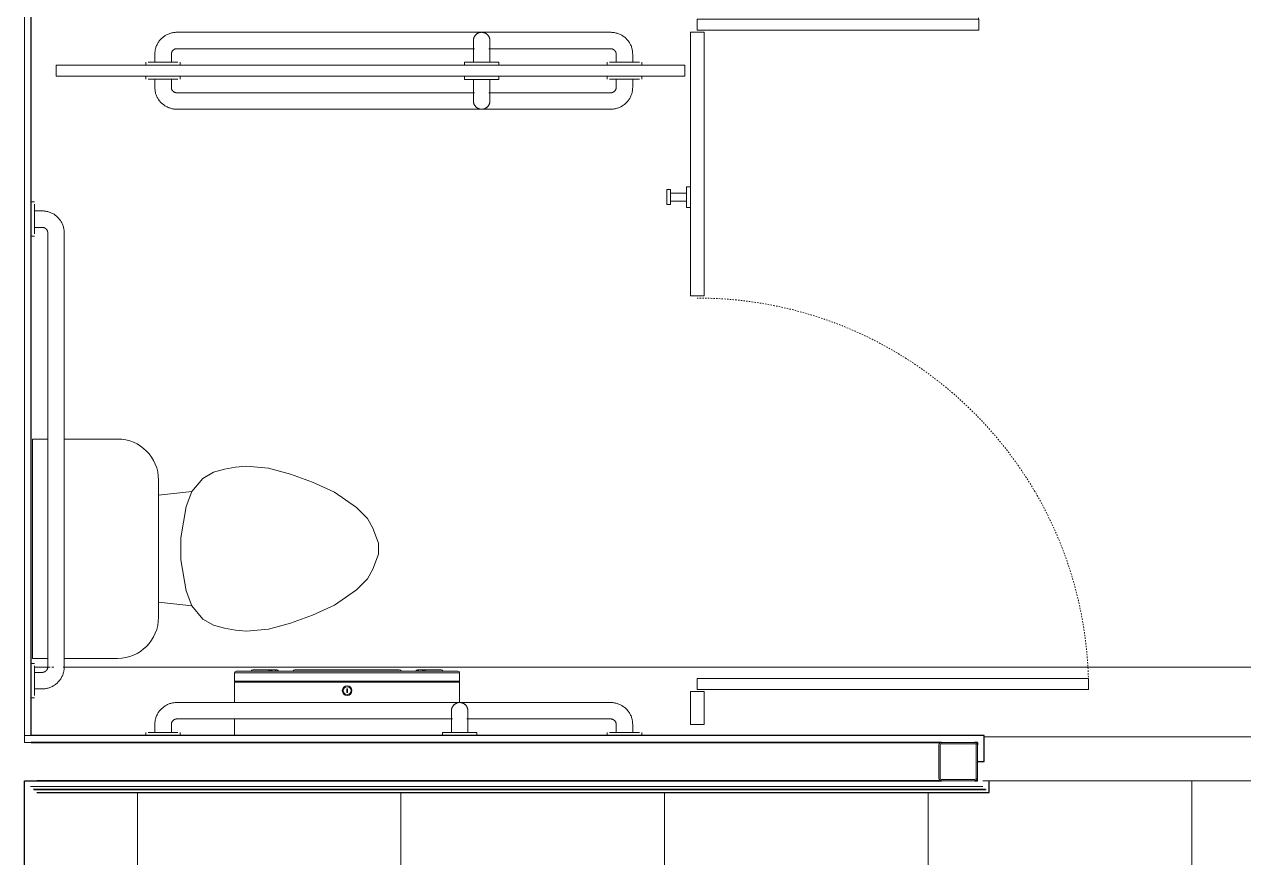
# Model space of a CAD drawing. Header units: inches. Extents: x 0 to 26364, y -23034 to 792.
# Drawn here: x 25521.4 to 25632.4, y -22702.4 to -22626.6 of the extents above; entities that cross this region are included whole.
import ezdxf

# ---------------------------------------------------------------- set-up
doc = ezdxf.new("R2010")
doc.units = ezdxf.units.IN
doc.header["$MEASUREMENT"] = 0
doc.linetypes.add('Dash', pattern=[0.25, 0.125, -0.125])
doc.linetypes.add('Dash_2_', pattern=[0.25, 0.125, -0.125])
for name, color, linetype, lineweight in [('A-FLOR', 192, 'Continuous', 13), ('A-FLOR-PATT', 8, 'Continuous', 13), ('A-GENM', 13, 'Continuous', 13), ('A-WALL', 113, 'Continuous', 13), ('I-WALL', 2, 'Continuous', 13), ('P-SANR-FIXT', 6, 'Continuous', 13), ('Q-SPCQ', 91, 'Continuous', 13), ('Q-SPCQ-HDLN', 91, 'Dash', 9), ('S-COLS', 52, 'Continuous', 13)]:
    doc.layers.add(name, color=color, linetype=linetype, lineweight=lineweight)

# ---------------------------------------------------------------- blocks, each defined once
blk = doc.blocks.new('Toilet-Domestic-3D - Toilet-Domestic-3D-V34-Egress Plan')
at = {"layer": 'P-SANR-FIXT', "color": 7}
for p, q in [((-9.98, 19.48), (9.98, 19.48)), ((-9.98, 18.1), (-9.98, 19.48)), ((9.98, 19.48), (9.98, 18.08)), ((-9.98, 11.75), (-9.98, 16.6)), ((9.98, 16.63), (9.98, 11.75)), ((6.25, 8.02), (-6.25, 8.02)), ((-4.86, 8.02), (-5.21, 5)), ((4.86, 8.02), (5.21, 5)), ((-1, 6), (-3.84, 5.5)), ((1, 6), (-1, 6)), ((3.84, 5.5), (1, 6)), ((-5.21, 5), (-6.4, 4)), ((-3.84, 5.5), (-5.21, 5)), ((5.21, 5), (3.84, 5.5)), ((6.4, 4), (5.21, 5)), ((-6.4, 4), (-6.97, 3)), ((6.97, 3), (6.4, 4)), ((-6.97, 3), (-7.24, 2)), ((7.24, 2), (6.97, 3)), ((-7.24, 2), (-7.41, 1)), ((7.41, 1), (7.24, 2)), ((-7.41, 1), (-7.5, 0)), ((-7.5, 0), (-7.33, -1.99)), ((7.33, -1.99), (7.5, 0)), ((7.5, 0), (7.41, 1)), ((-7.33, -1.99), (-6.79, -4)), ((6.79, -4), (7.33, -1.99)), ((-6.79, -4), (-6.06, -6)), ((6.06, -6), (6.79, -4)), ((-6.06, -6), (-5.13, -8)), ((5.13, -8), (6.06, -6)), ((-5.13, -8), (-3.74, -10)), ((3.74, -10), (5.13, -8)), ((-3.74, -10), (-2.74, -11)), ((-2.74, -11), (-1.87, -11.5)), ((1.87, -11.5), (2.74, -11)), ((2.74, -11), (3.74, -10)), ((-1.87, -11.5), (-0.5, -12)), ((-0.5, -12), (0.5, -12)), ((0.5, -12), (1.87, -11.5))]:
    blk.add_line(p, q, dxfattribs=at)
for centre, start, end in [((-6.25, 11.75), 180, 270), ((6.25, 11.75), 270, 360)]:
    blk.add_arc(centre, 3.73, start, end, dxfattribs=at)
blk = doc.blocks.new('817_Grab_Bars - 8170-001420-V39-Egress Plan')
at = {"layer": 'Q-SPCQ', "color": 7}
for p, q in [((25574.77, -22688.3), (25535.27, -22688.3)), ((25533.27, -22690.3), (25533.27, -22691.02)), ((25534.77, -22691.02), (25534.77, -22690.3)), ((25535.27, -22689.8), (25560.36, -22689.8)), ((25561.67, -22689.8), (25574.77, -22689.8)), ((25575.27, -22690.3), (25575.27, -22691.02)), ((25576.77, -22691.02), (25576.77, -22690.3)), ((25532.45, -22691.02), (25532.45, -22691.3)), ((25532.66, -22691.02), (25534.02, -22691.02)), ((25534.02, -22691.02), (25535.37, -22691.02)), ((25535.58, -22691.3), (25535.58, -22691.02)), ((25574.45, -22691.02), (25574.45, -22691.3)), ((25574.66, -22691.02), (25576.02, -22691.02)), ((25576.02, -22691.02), (25577.37, -22691.02)), ((25577.58, -22691.3), (25577.58, -22691.02))]:
    blk.add_line(p, q, dxfattribs=at)
at = {"layer": 'Q-SPCQ', "color": 7, "flags": 128}
for points in [[(25535.27, -22688.3), (25535.19, -22688.3), (25535.11, -22688.31), (25535.03, -22688.32), (25534.95, -22688.33), (25534.87, -22688.34), (25534.79, -22688.36), (25534.71, -22688.38), (25534.64, -22688.4), (25534.56, -22688.43), (25534.49, -22688.46), (25534.41, -22688.49), (25534.34, -22688.53), (25534.27, -22688.57), (25534.2, -22688.61), (25534.14, -22688.65), (25534.07, -22688.7), (25534.01, -22688.75), (25533.95, -22688.8), (25533.89, -22688.85), (25533.83, -22688.91), (25533.78, -22688.97), (25533.72, -22689.03), (25533.67, -22689.09), (25533.63, -22689.16), (25533.58, -22689.22), (25533.54, -22689.29), (25533.5, -22689.36), (25533.47, -22689.43), (25533.43, -22689.5), (25533.4, -22689.58), (25533.37, -22689.65), (25533.35, -22689.73), (25533.33, -22689.81), (25533.31, -22689.88), (25533.29, -22689.96), (25533.28, -22690.04), (25533.27, -22690.12), (25533.27, -22690.2), (25533.27, -22690.28), (25533.27, -22690.3)], [(25576.77, -22690.3), (25576.76, -22690.22), (25576.76, -22690.14), (25576.75, -22690.06), (25576.74, -22689.98), (25576.73, -22689.91), (25576.71, -22689.83), (25576.69, -22689.75), (25576.66, -22689.67), (25576.64, -22689.6), (25576.61, -22689.52), (25576.57, -22689.45), (25576.54, -22689.38), (25576.5, -22689.31), (25576.46, -22689.24), (25576.42, -22689.17), (25576.37, -22689.11), (25576.32, -22689.05), (25576.27, -22688.98), (25576.21, -22688.92), (25576.16, -22688.87), (25576.1, -22688.81), (25576.04, -22688.76), (25575.98, -22688.71), (25575.91, -22688.66), (25575.85, -22688.62), (25575.78, -22688.58), (25575.71, -22688.54), (25575.64, -22688.5), (25575.56, -22688.47), (25575.49, -22688.44), (25575.41, -22688.41), (25575.34, -22688.39), (25575.26, -22688.37), (25575.18, -22688.35), (25575.11, -22688.33), (25575.03, -22688.32), (25574.95, -22688.31), (25574.87, -22688.31), (25574.79, -22688.3), (25574.77, -22688.3)], [(25534.77, -22690.3), (25534.77, -22690.28), (25534.77, -22690.26), (25534.77, -22690.24), (25534.77, -22690.22), (25534.78, -22690.2), (25534.78, -22690.18), (25534.78, -22690.16), (25534.79, -22690.15), (25534.8, -22690.13), (25534.8, -22690.11), (25534.81, -22690.09), (25534.82, -22690.07), (25534.83, -22690.05), (25534.84, -22690.04), (25534.85, -22690.02), (25534.86, -22690), (25534.88, -22689.99), (25534.89, -22689.97), (25534.9, -22689.96), (25534.92, -22689.94), (25534.93, -22689.93), (25534.95, -22689.92), (25534.96, -22689.91), (25534.98, -22689.89), (25535, -22689.88), (25535.01, -22689.87), (25535.03, -22689.86), (25535.05, -22689.85), (25535.07, -22689.84), (25535.08, -22689.84), (25535.1, -22689.83), (25535.12, -22689.82), (25535.14, -22689.82), (25535.16, -22689.81), (25535.18, -22689.81), (25535.2, -22689.81), (25535.22, -22689.8), (25535.24, -22689.8), (25535.26, -22689.8), (25535.27, -22689.8)], [(25574.77, -22689.8), (25574.79, -22689.8), (25574.81, -22689.8), (25574.83, -22689.81), (25574.84, -22689.81), (25574.86, -22689.81), (25574.88, -22689.82), (25574.9, -22689.82), (25574.92, -22689.83), (25574.94, -22689.83), (25574.96, -22689.84), (25574.98, -22689.85), (25575, -22689.86), (25575.01, -22689.87), (25575.03, -22689.88), (25575.05, -22689.89), (25575.06, -22689.9), (25575.08, -22689.91), (25575.09, -22689.93), (25575.11, -22689.94), (25575.12, -22689.95), (25575.14, -22689.97), (25575.15, -22689.98), (25575.16, -22690), (25575.17, -22690.02), (25575.19, -22690.03), (25575.2, -22690.05), (25575.21, -22690.07), (25575.22, -22690.08), (25575.22, -22690.1), (25575.23, -22690.12), (25575.24, -22690.14), (25575.24, -22690.16), (25575.25, -22690.18), (25575.25, -22690.2), (25575.26, -22690.22), (25575.26, -22690.24), (25575.26, -22690.26), (25575.26, -22690.28), (25575.27, -22690.3), (25575.27, -22690.3)]]:
    blk.add_lwpolyline(points, dxfattribs=at)
blk = doc.blocks.new('Dispenser-Toilet_Tissue-Frost_Products_LTD_-Jumbo-169 - Steel-Brushed-Stainless_Steel-V40-Egress Plan')
at = {"layer": 'Q-SPCQ', "color": 7}
for p, q in [((25561.01, -22685.6), (25540.52, -22685.6)), ((25540.52, -22685.6), (25540.52, -22686.37)), ((25542.03, -22685.44), (25540.68, -22685.44)), ((25559.5, -22685.44), (25542.03, -22685.44)), ((25544.36, -22685.34), (25542.19, -22685.34)), ((25545.83, -22685.44), (25544.52, -22685.44)), ((25555.52, -22685.34), (25546.01, -22685.34)), ((25557.01, -22685.44), (25555.7, -22685.44)), ((25559.34, -22685.34), (25557.17, -22685.34)), ((25560.86, -22685.44), (25559.5, -22685.44)), ((25561.01, -22686.37), (25561.01, -22685.6)), ((25540.52, -22686.37), (25540.58, -22686.37)), ((25540.52, -22686.46), (25561.01, -22686.46)), ((25540.52, -22686.46), (25540.52, -22688.31)), ((25540.58, -22686.37), (25560.96, -22686.37)), ((25540.58, -22686.37), (25540.58, -22686.4)), ((25560.96, -22686.4), (25540.58, -22686.4)), ((25550.81, -22687.06), (25550.73, -22687.06)), ((25550.73, -22687.06), (25550.73, -22687.4)), ((25550.81, -22687.4), (25550.81, -22687.06)), ((25560.96, -22686.4), (25560.96, -22686.37)), ((25560.96, -22686.37), (25561.01, -22686.37)), ((25561.01, -22688.33), (25561.01, -22686.46)), ((25550.73, -22687.4), (25550.81, -22687.4)), ((25540.52, -22689.8), (25540.52, -22691.3))]:
    blk.add_line(p, q, dxfattribs=at)
for radius in [0.438, 0.358]:
    blk.add_circle((25550.77, -22687.22), radius, dxfattribs=at)
for centre, radius, start, end in [((25540.68, -22685.6), 0.16, 90, 180), ((25542.19, -22685.52), 0.18, 90, 153.6122), ((25543.74, -22685.46), 0.118, 100.8116, 172.3569), ((25543.74, -22685.49), 0.151, 19.6341, 87.321), ((25543.76, -22685.49), 0.151, 19.6341, 86.8331), ((25543.77, -22685.52), 0.18, 26.3878, 90), ((25544.34, -22685.46), 0.119, 100.0401, 171.5195), ((25544.34, -22685.49), 0.151, 19.6341, 87.321), ((25544.35, -22685.49), 0.151, 19.6341, 87.321), ((25544.36, -22685.52), 0.18, 26.3878, 90), ((25546.01, -22685.56), 0.22, 90, 146.9443), ((25555.52, -22685.56), 0.22, 33.0557, 90), ((25557.17, -22685.52), 0.18, 90, 153.6122), ((25557.18, -22685.49), 0.151, 92.679, 160.3659), ((25557.19, -22685.49), 0.151, 92.679, 160.3659), ((25557.19, -22685.46), 0.119, 8.4805, 79.9599), ((25557.76, -22685.52), 0.18, 90, 153.6084), ((25557.77, -22685.49), 0.151, 93.1667, 160.3726), ((25557.79, -22685.49), 0.151, 92.679, 160.3653), ((25557.79, -22685.46), 0.118, 7.6431, 79.1884), ((25559.34, -22685.52), 0.18, 26.3878, 90), ((25560.85, -22685.6), 0.16, 0, 89.0019), ((25540.58, -22686.46), 0.06, 90, 180), ((25560.95, -22686.46), 0.0601, 0, 87.3185)]:
    blk.add_arc(centre, radius, start, end, dxfattribs=at)
blk = doc.blocks.new('Partition-Floor_Braced-Bradley_Corp-St_Stl-ADA-N_Stalls - ADA _optional_ _ n Standard Stalls-320692-Egress Plan')
at = {"layer": 'Q-SPCQ', "color": 7}
for p, q in [((68.5, -0.88), (67.5, -0.88)), ((67.5, -0.88), (67.5, -58.13)), ((68.5, -58.13), (68.5, -0.88)), ((105.5, -0.88), (104.5, -0.88)), ((104.5, -0.88), (104.5, -58.13)), ((105.5, -58.13), (105.5, -0.88)), ((142.5, -0.88), (141.5, -0.88)), ((141.5, -0.88), (141.5, -58.13)), ((142.5, -58.13), (142.5, -0.88)), ((179.5, -0.88), (178.5, -0.88)), ((178.5, -0.88), (178.5, -58.13)), ((179.5, -58.13), (179.5, -0.88)), ((11.5, -58.63), (8.5, -58.63)), ((8.5, -58.63), (8.5, -59.88)), ((11.5, -59.88), (11.5, -58.63)), ((71.5, -58.63), (47.5, -58.63)), ((47.5, -58.63), (47.5, -59.88)), ((67.5, -58.13), (68.5, -58.13)), ((71.5, -59.88), (71.5, -58.63)), ((97.5, -58.63), (97.5, -59.88)), ((108.5, -58.63), (97.5, -58.63)), ((104.5, -58.13), (105.5, -58.13)), ((108.5, -59.88), (108.5, -58.63)), ((134.5, -58.63), (134.5, -59.88)), ((145.5, -58.63), (134.5, -58.63)), ((141.5, -58.13), (142.5, -58.13)), ((145.5, -59.88), (145.5, -58.63)), ((180, -58.63), (171.5, -58.63)), ((171.5, -58.63), (171.5, -59.88)), ((178.5, -58.13), (179.5, -58.13)), ((180, -59.88), (180, -58.63)), ((8.5, -59.88), (11.5, -59.88)), ((12.69, -59.25), (11.69, -59.25)), ((11.69, -59.25), (11.69, -94.87)), ((12.69, -94.87), (12.69, -59.25)), ((47.5, -59.88), (71.5, -59.88)), ((72.69, -59.25), (71.69, -59.25)), ((71.69, -59.25), (71.69, -84.87)), ((72.69, -84.87), (72.69, -59.25)), ((97.5, -59.88), (108.5, -59.88)), ((109.69, -59.25), (108.69, -59.25)), ((108.69, -59.25), (108.69, -84.87)), ((109.69, -84.87), (109.69, -59.25)), ((134.5, -59.88), (145.5, -59.88)), ((146.69, -59.25), (145.69, -59.25)), ((145.69, -59.25), (145.69, -84.87)), ((146.69, -84.87), (146.69, -59.25)), ((171.5, -59.88), (180, -59.88)), ((71.69, -84.87), (72.69, -84.87)), ((108.69, -84.87), (109.69, -84.87)), ((145.69, -84.87), (146.69, -84.87)), ((11.69, -94.87), (12.69, -94.87))]:
    blk.add_line(p, q, dxfattribs=at)
at = {"layer": 'Q-SPCQ-HDLN', "color": 250, "linetype": 'Dash_2_'}
for centre, radius, start in [((11.69, -59.25), 35.62, 271.7908), ((71.69, -59.25), 25.62, 272.2042), ((108.69, -59.25), 25.62, 272.2042), ((145.69, -59.25), 25.62, 272.2042)]:
    blk.add_arc(centre, radius, start, 360, dxfattribs=at)
blk = doc.blocks.new('817_Grab_Bars - 8170-001420-V43-Egress Plan')
at = {"layer": 'Q-SPCQ', "color": 7}
for p, q in [((25574.77, -22627.3), (25535.27, -22627.3)), ((25533.27, -22629.3), (25533.27, -22630.02)), ((25534.77, -22630.02), (25534.77, -22629.3)), ((25535.27, -22628.8), (25562.36, -22628.8)), ((25563.67, -22628.8), (25574.77, -22628.8)), ((25575.27, -22629.3), (25575.27, -22630.02)), ((25576.77, -22630.02), (25576.77, -22629.3)), ((25532.45, -22630.02), (25532.45, -22630.3)), ((25532.66, -22630.02), (25534.02, -22630.02)), ((25534.02, -22630.02), (25535.37, -22630.02)), ((25535.58, -22630.3), (25535.58, -22630.02)), ((25574.45, -22630.02), (25574.45, -22630.3)), ((25574.66, -22630.02), (25576.02, -22630.02)), ((25576.02, -22630.02), (25577.37, -22630.02)), ((25577.58, -22630.3), (25577.58, -22630.02))]:
    blk.add_line(p, q, dxfattribs=at)
at = {"layer": 'Q-SPCQ', "color": 7, "flags": 128}
for points in [[(25535.27, -22627.3), (25535.19, -22627.3), (25535.11, -22627.31), (25535.03, -22627.32), (25534.95, -22627.33), (25534.87, -22627.34), (25534.79, -22627.36), (25534.71, -22627.38), (25534.64, -22627.4), (25534.56, -22627.43), (25534.49, -22627.46), (25534.41, -22627.49), (25534.34, -22627.53), (25534.27, -22627.57), (25534.2, -22627.61), (25534.14, -22627.65), (25534.07, -22627.7), (25534.01, -22627.75), (25533.95, -22627.8), (25533.89, -22627.85), (25533.83, -22627.91), (25533.78, -22627.97), (25533.72, -22628.03), (25533.67, -22628.09), (25533.63, -22628.16), (25533.58, -22628.22), (25533.54, -22628.29), (25533.5, -22628.36), (25533.47, -22628.43), (25533.43, -22628.5), (25533.4, -22628.58), (25533.37, -22628.65), (25533.35, -22628.73), (25533.33, -22628.81), (25533.31, -22628.88), (25533.29, -22628.96), (25533.28, -22629.04), (25533.27, -22629.12), (25533.27, -22629.2), (25533.27, -22629.28), (25533.27, -22629.3)], [(25576.77, -22629.3), (25576.76, -22629.22), (25576.76, -22629.14), (25576.75, -22629.06), (25576.74, -22628.98), (25576.73, -22628.91), (25576.71, -22628.83), (25576.69, -22628.75), (25576.66, -22628.67), (25576.64, -22628.6), (25576.61, -22628.52), (25576.57, -22628.45), (25576.54, -22628.38), (25576.5, -22628.31), (25576.46, -22628.24), (25576.42, -22628.17), (25576.37, -22628.11), (25576.32, -22628.05), (25576.27, -22627.98), (25576.21, -22627.92), (25576.16, -22627.87), (25576.1, -22627.81), (25576.04, -22627.76), (25575.98, -22627.71), (25575.91, -22627.66), (25575.85, -22627.62), (25575.78, -22627.58), (25575.71, -22627.54), (25575.64, -22627.5), (25575.56, -22627.47), (25575.49, -22627.44), (25575.41, -22627.41), (25575.34, -22627.39), (25575.26, -22627.37), (25575.18, -22627.35), (25575.11, -22627.33), (25575.03, -22627.32), (25574.95, -22627.31), (25574.87, -22627.31), (25574.79, -22627.3), (25574.77, -22627.3)], [(25534.77, -22629.3), (25534.77, -22629.28), (25534.77, -22629.26), (25534.77, -22629.24), (25534.77, -22629.22), (25534.78, -22629.2), (25534.78, -22629.18), (25534.78, -22629.16), (25534.79, -22629.15), (25534.8, -22629.13), (25534.8, -22629.11), (25534.81, -22629.09), (25534.82, -22629.07), (25534.83, -22629.05), (25534.84, -22629.04), (25534.85, -22629.02), (25534.86, -22629), (25534.88, -22628.99), (25534.89, -22628.97), (25534.9, -22628.96), (25534.92, -22628.94), (25534.93, -22628.93), (25534.95, -22628.92), (25534.96, -22628.91), (25534.98, -22628.89), (25535, -22628.88), (25535.01, -22628.87), (25535.03, -22628.86), (25535.05, -22628.85), (25535.07, -22628.84), (25535.08, -22628.84), (25535.1, -22628.83), (25535.12, -22628.82), (25535.14, -22628.82), (25535.16, -22628.81), (25535.18, -22628.81), (25535.2, -22628.81), (25535.22, -22628.8), (25535.24, -22628.8), (25535.26, -22628.8), (25535.27, -22628.8)], [(25574.77, -22628.8), (25574.79, -22628.8), (25574.81, -22628.8), (25574.83, -22628.81), (25574.84, -22628.81), (25574.86, -22628.81), (25574.88, -22628.82), (25574.9, -22628.82), (25574.92, -22628.83), (25574.94, -22628.83), (25574.96, -22628.84), (25574.98, -22628.85), (25575, -22628.86), (25575.01, -22628.87), (25575.03, -22628.88), (25575.05, -22628.89), (25575.06, -22628.9), (25575.08, -22628.91), (25575.09, -22628.93), (25575.11, -22628.94), (25575.12, -22628.95), (25575.14, -22628.97), (25575.15, -22628.98), (25575.16, -22629), (25575.17, -22629.02), (25575.19, -22629.03), (25575.2, -22629.05), (25575.21, -22629.07), (25575.22, -22629.08), (25575.22, -22629.1), (25575.23, -22629.12), (25575.24, -22629.14), (25575.24, -22629.16), (25575.25, -22629.18), (25575.25, -22629.2), (25575.26, -22629.22), (25575.26, -22629.24), (25575.26, -22629.26), (25575.26, -22629.28), (25575.27, -22629.3), (25575.27, -22629.3)]]:
    blk.add_lwpolyline(points, dxfattribs=at)
blk = doc.blocks.new('817_Grab_Bars - 8170-001420-V44-Egress Plan')
at = {"layer": 'Q-SPCQ', "color": 7}
for p, q in [((25532.45, -22631.3), (25532.45, -22631.58)), ((25534.02, -22631.58), (25532.66, -22631.58)), ((25533.27, -22631.58), (25533.27, -22632.3)), ((25535.37, -22631.58), (25534.02, -22631.58)), ((25534.77, -22632.3), (25534.77, -22631.58)), ((25535.58, -22631.58), (25535.58, -22631.3)), ((25574.45, -22631.3), (25574.45, -22631.58)), ((25576.02, -22631.58), (25574.66, -22631.58)), ((25575.27, -22631.58), (25575.27, -22632.3)), ((25577.37, -22631.58), (25576.02, -22631.58)), ((25576.77, -22632.3), (25576.77, -22631.58)), ((25577.58, -22631.58), (25577.58, -22631.3)), ((25562.36, -22632.8), (25535.27, -22632.8)), ((25574.77, -22632.8), (25563.67, -22632.8)), ((25535.27, -22634.3), (25574.77, -22634.3))]:
    blk.add_line(p, q, dxfattribs=at)
at = {"layer": 'Q-SPCQ', "color": 7, "flags": 128}
for points in [[(25533.27, -22632.3), (25533.27, -22632.38), (25533.27, -22632.46), (25533.28, -22632.54), (25533.29, -22632.62), (25533.31, -22632.7), (25533.32, -22632.78), (25533.34, -22632.86), (25533.37, -22632.93), (25533.39, -22633.01), (25533.42, -22633.08), (25533.46, -22633.15), (25533.49, -22633.23), (25533.53, -22633.3), (25533.57, -22633.37), (25533.61, -22633.43), (25533.66, -22633.5), (25533.71, -22633.56), (25533.76, -22633.62), (25533.82, -22633.68), (25533.87, -22633.74), (25533.93, -22633.79), (25533.99, -22633.84), (25534.05, -22633.89), (25534.12, -22633.94), (25534.18, -22633.99), (25534.25, -22634.03), (25534.32, -22634.07), (25534.39, -22634.1), (25534.47, -22634.14), (25534.54, -22634.17), (25534.62, -22634.19), (25534.69, -22634.22), (25534.77, -22634.24), (25534.85, -22634.26), (25534.93, -22634.27), (25535, -22634.29), (25535.08, -22634.29), (25535.16, -22634.3), (25535.24, -22634.3), (25535.27, -22634.3)], [(25535.27, -22632.8), (25535.25, -22632.8), (25535.23, -22632.8), (25535.21, -22632.8), (25535.19, -22632.8), (25535.17, -22632.79), (25535.15, -22632.79), (25535.13, -22632.78), (25535.11, -22632.78), (25535.09, -22632.77), (25535.07, -22632.76), (25535.05, -22632.76), (25535.03, -22632.75), (25535.02, -22632.74), (25535, -22632.73), (25534.98, -22632.72), (25534.97, -22632.7), (25534.95, -22632.69), (25534.94, -22632.68), (25534.92, -22632.67), (25534.91, -22632.65), (25534.89, -22632.64), (25534.88, -22632.62), (25534.87, -22632.61), (25534.86, -22632.59), (25534.84, -22632.57), (25534.83, -22632.56), (25534.82, -22632.54), (25534.82, -22632.52), (25534.81, -22632.5), (25534.8, -22632.48), (25534.79, -22632.47), (25534.79, -22632.45), (25534.78, -22632.43), (25534.78, -22632.41), (25534.77, -22632.39), (25534.77, -22632.37), (25534.77, -22632.35), (25534.77, -22632.33), (25534.77, -22632.31), (25534.77, -22632.3)], [(25574.77, -22634.3), (25574.85, -22634.3), (25574.93, -22634.3), (25575, -22634.29), (25575.08, -22634.28), (25575.16, -22634.26), (25575.24, -22634.25), (25575.32, -22634.22), (25575.39, -22634.2), (25575.47, -22634.17), (25575.54, -22634.14), (25575.62, -22634.11), (25575.69, -22634.08), (25575.76, -22634.04), (25575.83, -22634), (25575.89, -22633.95), (25575.96, -22633.91), (25576.02, -22633.86), (25576.08, -22633.81), (25576.14, -22633.75), (25576.2, -22633.7), (25576.25, -22633.64), (25576.31, -22633.58), (25576.36, -22633.51), (25576.4, -22633.45), (25576.45, -22633.38), (25576.49, -22633.32), (25576.53, -22633.25), (25576.57, -22633.17), (25576.6, -22633.1), (25576.63, -22633.03), (25576.66, -22632.95), (25576.68, -22632.88), (25576.7, -22632.8), (25576.72, -22632.72), (25576.74, -22632.64), (25576.75, -22632.56), (25576.76, -22632.48), (25576.76, -22632.4), (25576.77, -22632.32), (25576.77, -22632.3)], [(25575.27, -22632.3), (25575.26, -22632.32), (25575.26, -22632.34), (25575.26, -22632.36), (25575.26, -22632.38), (25575.26, -22632.4), (25575.25, -22632.42), (25575.25, -22632.44), (25575.24, -22632.46), (25575.23, -22632.48), (25575.23, -22632.5), (25575.22, -22632.52), (25575.21, -22632.53), (25575.2, -22632.55), (25575.19, -22632.57), (25575.18, -22632.59), (25575.17, -22632.6), (25575.15, -22632.62), (25575.14, -22632.63), (25575.13, -22632.65), (25575.11, -22632.66), (25575.1, -22632.68), (25575.08, -22632.69), (25575.07, -22632.7), (25575.05, -22632.71), (25575.04, -22632.72), (25575.02, -22632.73), (25575, -22632.74), (25574.98, -22632.75), (25574.96, -22632.76), (25574.95, -22632.77), (25574.93, -22632.78), (25574.91, -22632.78), (25574.89, -22632.79), (25574.87, -22632.79), (25574.85, -22632.8), (25574.83, -22632.8), (25574.81, -22632.8), (25574.79, -22632.8), (25574.77, -22632.8), (25574.77, -22632.8)]]:
    blk.add_lwpolyline(points, dxfattribs=at)
blk = doc.blocks.new('817_Grab_Bars - 8170-001420-V55-Egress Plan')
at = {"layer": 'Q-SPCQ', "color": 7}
for p, q in [((25508.77, -22642.74), (25508.48, -22642.74)), ((25508.48, -22643.55), (25507.77, -22643.55)), ((25508.48, -22644.3), (25508.48, -22642.95)), ((25507.77, -22645.05), (25508.48, -22645.05)), ((25508.48, -22645.66), (25508.48, -22644.3)), ((25505.77, -22645.55), (25505.77, -22685.05)), ((25507.27, -22685.05), (25507.27, -22645.55)), ((25508.48, -22645.87), (25508.77, -22645.87)), ((25508.77, -22684.74), (25508.48, -22684.74)), ((25508.48, -22686.3), (25508.48, -22684.95)), ((25508.48, -22685.55), (25507.77, -22685.55)), ((25507.77, -22687.05), (25508.48, -22687.05)), ((25508.48, -22687.66), (25508.48, -22686.3)), ((25508.48, -22687.87), (25508.77, -22687.87))]:
    blk.add_line(p, q, dxfattribs=at)
at = {"layer": 'Q-SPCQ', "color": 7, "flags": 128}
for points in [[(25507.77, -22643.55), (25507.69, -22643.55), (25507.61, -22643.56), (25507.53, -22643.57), (25507.45, -22643.58), (25507.37, -22643.59), (25507.29, -22643.61), (25507.21, -22643.63), (25507.14, -22643.65), (25507.06, -22643.68), (25506.99, -22643.71), (25506.91, -22643.74), (25506.84, -22643.78), (25506.77, -22643.82), (25506.7, -22643.86), (25506.64, -22643.9), (25506.57, -22643.95), (25506.51, -22644), (25506.45, -22644.05), (25506.39, -22644.1), (25506.33, -22644.16), (25506.28, -22644.22), (25506.22, -22644.28), (25506.17, -22644.34), (25506.13, -22644.41), (25506.08, -22644.47), (25506.04, -22644.54), (25506, -22644.61), (25505.97, -22644.68), (25505.93, -22644.75), (25505.9, -22644.83), (25505.87, -22644.9), (25505.85, -22644.98), (25505.83, -22645.06), (25505.81, -22645.13), (25505.79, -22645.21), (25505.78, -22645.29), (25505.77, -22645.37), (25505.77, -22645.45), (25505.77, -22645.53), (25505.77, -22645.55)], [(25507.27, -22645.55), (25507.27, -22645.53), (25507.27, -22645.51), (25507.27, -22645.49), (25507.27, -22645.47), (25507.28, -22645.45), (25507.28, -22645.43), (25507.28, -22645.41), (25507.29, -22645.4), (25507.3, -22645.38), (25507.3, -22645.36), (25507.31, -22645.34), (25507.32, -22645.32), (25507.33, -22645.3), (25507.34, -22645.29), (25507.35, -22645.27), (25507.36, -22645.25), (25507.38, -22645.24), (25507.39, -22645.22), (25507.4, -22645.21), (25507.42, -22645.19), (25507.43, -22645.18), (25507.45, -22645.17), (25507.46, -22645.16), (25507.48, -22645.14), (25507.5, -22645.13), (25507.51, -22645.12), (25507.53, -22645.11), (25507.55, -22645.1), (25507.57, -22645.09), (25507.58, -22645.09), (25507.6, -22645.08), (25507.62, -22645.07), (25507.64, -22645.07), (25507.66, -22645.06), (25507.68, -22645.06), (25507.7, -22645.06), (25507.72, -22645.05), (25507.74, -22645.05), (25507.76, -22645.05), (25507.77, -22645.05)], [(25505.77, -22685.05), (25505.77, -22685.13), (25505.77, -22685.21), (25505.78, -22685.29), (25505.79, -22685.37), (25505.81, -22685.45), (25505.82, -22685.53), (25505.84, -22685.61), (25505.87, -22685.68), (25505.89, -22685.76), (25505.92, -22685.83), (25505.96, -22685.9), (25505.99, -22685.98), (25506.03, -22686.05), (25506.07, -22686.12), (25506.11, -22686.18), (25506.16, -22686.25), (25506.21, -22686.31), (25506.26, -22686.37), (25506.32, -22686.43), (25506.37, -22686.49), (25506.43, -22686.54), (25506.49, -22686.59), (25506.55, -22686.64), (25506.62, -22686.69), (25506.68, -22686.74), (25506.75, -22686.78), (25506.82, -22686.82), (25506.89, -22686.85), (25506.97, -22686.89), (25507.04, -22686.92), (25507.12, -22686.94), (25507.19, -22686.97), (25507.27, -22686.99), (25507.35, -22687.01), (25507.43, -22687.02), (25507.5, -22687.04), (25507.58, -22687.04), (25507.66, -22687.05), (25507.74, -22687.05), (25507.77, -22687.05)], [(25507.77, -22685.55), (25507.75, -22685.55), (25507.73, -22685.55), (25507.71, -22685.55), (25507.69, -22685.55), (25507.67, -22685.54), (25507.65, -22685.54), (25507.63, -22685.53), (25507.61, -22685.53), (25507.59, -22685.52), (25507.57, -22685.51), (25507.55, -22685.51), (25507.53, -22685.5), (25507.52, -22685.49), (25507.5, -22685.48), (25507.48, -22685.47), (25507.47, -22685.45), (25507.45, -22685.44), (25507.44, -22685.43), (25507.42, -22685.42), (25507.41, -22685.4), (25507.39, -22685.39), (25507.38, -22685.37), (25507.37, -22685.36), (25507.36, -22685.34), (25507.34, -22685.32), (25507.33, -22685.31), (25507.32, -22685.29), (25507.32, -22685.27), (25507.31, -22685.25), (25507.3, -22685.23), (25507.29, -22685.22), (25507.29, -22685.2), (25507.28, -22685.18), (25507.28, -22685.16), (25507.27, -22685.14), (25507.27, -22685.12), (25507.27, -22685.1), (25507.27, -22685.08), (25507.27, -22685.06), (25507.27, -22685.05)]]:
    blk.add_lwpolyline(points, dxfattribs=at)
blk = doc.blocks.new('817_Grab_Bars - 8170-001180-25756-Egress Plan')
at = {"layer": 'Q-SPCQ', "color": 7}
for p, q in [((25469.02, -22690.3), (25469.02, -22691.02)), ((25469.02, -22690.3), (25469.02, -22691.02)), ((25470.52, -22691.02), (25470.52, -22690.3)), ((25470.52, -22691.02), (25470.52, -22690.3)), ((25468.2, -22691.02), (25468.2, -22691.3)), ((25468.2, -22691.02), (25468.2, -22691.3)), ((25468.2, -22691.02), (25471.33, -22691.02)), ((25468.41, -22691.02), (25468.2, -22691.02)), ((25468.2, -22691.02), (25468.41, -22691.02)), ((25468.41, -22691.02), (25468.2, -22691.02)), ((25471.33, -22691.3), (25471.33, -22691.02)), ((25471.33, -22691.3), (25471.33, -22691.02))]:
    blk.add_line(p, q, dxfattribs=at)
at = {"layer": 'Q-SPCQ', "color": 7, "flags": 128}
for points in [[(25469.02, -22689.05), (25469.02, -22689.02), (25469.02, -22688.99), (25469.02, -22688.96), (25469.02, -22688.93), (25469.03, -22688.9), (25469.04, -22688.87), (25469.04, -22688.85), (25469.05, -22688.82), (25469.06, -22688.79), (25469.07, -22688.76), (25469.09, -22688.73), (25469.1, -22688.71), (25469.11, -22688.68), (25469.13, -22688.65), (25469.15, -22688.63), (25469.16, -22688.6), (25469.18, -22688.58), (25469.2, -22688.56), (25469.22, -22688.54), (25469.24, -22688.51), (25469.26, -22688.49), (25469.29, -22688.47), (25469.31, -22688.46), (25469.34, -22688.44), (25469.36, -22688.42), (25469.39, -22688.41), (25469.41, -22688.39), (25469.44, -22688.38), (25469.47, -22688.37), (25469.49, -22688.35), (25469.52, -22688.34), (25469.55, -22688.33), (25469.58, -22688.33), (25469.61, -22688.32), (25469.64, -22688.31), (25469.67, -22688.31), (25469.7, -22688.31), (25469.73, -22688.3), (25469.76, -22688.3), (25469.77, -22688.3)], [(25469.77, -22688.3), (25469.8, -22688.3), (25469.83, -22688.31), (25469.86, -22688.31), (25469.88, -22688.31), (25469.91, -22688.32), (25469.94, -22688.32), (25469.97, -22688.33), (25470, -22688.34), (25470.03, -22688.35), (25470.06, -22688.36), (25470.08, -22688.37), (25470.11, -22688.39), (25470.14, -22688.4), (25470.16, -22688.42), (25470.19, -22688.43), (25470.21, -22688.45), (25470.24, -22688.47), (25470.26, -22688.49), (25470.28, -22688.51), (25470.3, -22688.53), (25470.32, -22688.55), (25470.34, -22688.57), (25470.36, -22688.6), (25470.38, -22688.62), (25470.4, -22688.65), (25470.41, -22688.67), (25470.43, -22688.7), (25470.44, -22688.73), (25470.45, -22688.75), (25470.46, -22688.78), (25470.47, -22688.81), (25470.48, -22688.84), (25470.49, -22688.87), (25470.5, -22688.9), (25470.5, -22688.93), (25470.51, -22688.95), (25470.51, -22688.98), (25470.51, -22689.01), (25470.52, -22689.04), (25470.52, -22689.05)], [(25469.02, -22689.05), (25469.02, -22689.05), (25469.02, -22689.06), (25469.02, -22689.06), (25469.02, -22689.07), (25469.02, -22689.08), (25469.02, -22689.09), (25469.02, -22689.1), (25469.02, -22689.12), (25469.02, -22689.13), (25469.02, -22689.15), (25469.02, -22689.17), (25469.02, -22689.19), (25469.02, -22689.22), (25469.02, -22689.24), (25469.02, -22689.27), (25469.02, -22689.3), (25469.02, -22689.33), (25469.02, -22689.36), (25469.02, -22689.4), (25469.02, -22689.43), (25469.02, -22689.47), (25469.02, -22689.51), (25469.02, -22689.55), (25469.02, -22689.59), (25469.02, -22689.63), (25469.02, -22689.67), (25469.02, -22689.71), (25469.02, -22689.76), (25469.02, -22689.8), (25469.02, -22689.85), (25469.02, -22689.9), (25469.02, -22689.94), (25469.02, -22689.99), (25469.02, -22690.04), (25469.02, -22690.09), (25469.02, -22690.14), (25469.02, -22690.19), (25469.02, -22690.24), (25469.02, -22690.29), (25469.02, -22690.3)], [(25469.02, -22690.3), (25469.02, -22690.25), (25469.02, -22690.2), (25469.02, -22690.15), (25469.02, -22690.1), (25469.02, -22690.05), (25469.02, -22690.01), (25469.02, -22689.96), (25469.02, -22689.91), (25469.02, -22689.86), (25469.02, -22689.82), (25469.02, -22689.77), (25469.02, -22689.73), (25469.02, -22689.68), (25469.02, -22689.64), (25469.02, -22689.6), (25469.02, -22689.56), (25469.02, -22689.52), (25469.02, -22689.48), (25469.02, -22689.44), (25469.02, -22689.41), (25469.02, -22689.37), (25469.02, -22689.34), (25469.02, -22689.31), (25469.02, -22689.28), (25469.02, -22689.25), (25469.02, -22689.22), (25469.02, -22689.2), (25469.02, -22689.18), (25469.02, -22689.16), (25469.02, -22689.14), (25469.02, -22689.12), (25469.02, -22689.11), (25469.02, -22689.09), (25469.02, -22689.08), (25469.02, -22689.07), (25469.02, -22689.06), (25469.02, -22689.06), (25469.02, -22689.05), (25469.02, -22689.05)], [(25470.52, -22690.3), (25470.52, -22690.25), (25470.52, -22690.2), (25470.52, -22690.15), (25470.52, -22690.1), (25470.52, -22690.05), (25470.52, -22690.01), (25470.52, -22689.96), (25470.52, -22689.91), (25470.52, -22689.86), (25470.52, -22689.82), (25470.52, -22689.77), (25470.52, -22689.73), (25470.52, -22689.68), (25470.52, -22689.64), (25470.52, -22689.6), (25470.52, -22689.56), (25470.52, -22689.52), (25470.52, -22689.48), (25470.52, -22689.44), (25470.52, -22689.41), (25470.52, -22689.37), (25470.52, -22689.34), (25470.52, -22689.31), (25470.52, -22689.28), (25470.52, -22689.25), (25470.52, -22689.22), (25470.52, -22689.2), (25470.52, -22689.18), (25470.52, -22689.16), (25470.52, -22689.14), (25470.52, -22689.12), (25470.52, -22689.11), (25470.52, -22689.09), (25470.52, -22689.08), (25470.52, -22689.07), (25470.52, -22689.06), (25470.52, -22689.06), (25470.52, -22689.05), (25470.52, -22689.05)], [(25470.52, -22689.05), (25470.52, -22689.05), (25470.52, -22689.06), (25470.52, -22689.06), (25470.52, -22689.07), (25470.52, -22689.08), (25470.52, -22689.09), (25470.52, -22689.1), (25470.52, -22689.12), (25470.52, -22689.13), (25470.52, -22689.15), (25470.52, -22689.17), (25470.52, -22689.19), (25470.52, -22689.22), (25470.52, -22689.24), (25470.52, -22689.27), (25470.52, -22689.3), (25470.52, -22689.33), (25470.52, -22689.36), (25470.52, -22689.4), (25470.52, -22689.43), (25470.52, -22689.47), (25470.52, -22689.51), (25470.52, -22689.55), (25470.52, -22689.59), (25470.52, -22689.63), (25470.52, -22689.67), (25470.52, -22689.71), (25470.52, -22689.76), (25470.52, -22689.8), (25470.52, -22689.85), (25470.52, -22689.9), (25470.52, -22689.94), (25470.52, -22689.99), (25470.52, -22690.04), (25470.52, -22690.09), (25470.52, -22690.14), (25470.52, -22690.19), (25470.52, -22690.24), (25470.52, -22690.29), (25470.52, -22690.3)]]:
    blk.add_lwpolyline(points, dxfattribs=at)
blk = doc.blocks.new('Robe_hook_5552 - Coat_hook_5552-V58-Egress Plan')
at = {"layer": 'A-GENM', "color": 7}
for p, q in [((-0.94, 0), (-0.94, -0.35)), ((-0.94, -0.35), (0.94, -0.35)), ((-0.37, -1.81), (-0.37, -0.35)), ((0.38, -1.81), (0.38, -0.35)), ((0.94, -0.35), (0.94, 0)), ((-0.69, -2.16), (-0.69, -1.81)), ((-0.69, -1.81), (0.69, -1.81)), ((0.69, -2.16), (-0.69, -2.16)), ((0.69, -1.81), (0.69, -2.16))]:
    blk.add_line(p, q, dxfattribs=at)
blk = doc.blocks.new('Shower Tile Threshold - Shower Tile Threshold-209406-Egress Plan')
at = {"layer": 'A-GENM', "color": 7}
blk.add_line((-35.125, -6), (11.375, -6), dxfattribs=at)
blk = doc.blocks.new('HSS-Hollow Structural Section-Column - HSS3-1_2X3-1_2X1_8-V68-Egress Plan')
at = {"layer": 'S-COLS', "color": 50, "lineweight": 15}
for p, q in [((-1.75, 1.518), (-1.75, -1.518)), ((-1.634, -1.518), (-1.634, 1.518)), ((1.518, 1.75), (-1.518, 1.75)), ((-1.518, 1.634), (1.518, 1.634)), ((1.634, 1.518), (1.634, -1.518)), ((1.75, -1.518), (1.75, 1.518)), ((1.518, -1.634), (-1.518, -1.634)), ((-1.518, -1.75), (1.518, -1.75))]:
    blk.add_line(p, q, dxfattribs=at)
for centre, radius, start, end in [((-1.518, 1.518), 0.232, 90, 180), ((-1.518, 1.518), 0.116, 90, 180), ((1.518, 1.518), 0.232, 360, 90), ((1.518, 1.518), 0.116, 0, 90), ((-1.518, -1.518), 0.232, 180, 270), ((-1.518, -1.518), 0.116, 180, 270), ((1.518, -1.518), 0.232, 270, 360), ((1.518, -1.518), 0.116, 270, 360)]:
    blk.add_arc(centre, radius, start, end, dxfattribs=at)
blk = doc.blocks.new('Locker Rooms and Restrooms_rvt-1-Egress Plan')
at = {"layer": 'A-FLOR-PATT', "lineweight": 9}
h = blk.add_hatch(dxfattribs=at)
h.set_pattern_fill('FP_34', color=27, style=0, pattern_type=2)
h.set_pattern_definition([(180, (26059.64, -22730.123), (48, -23.996), [48, 0, 0, 0]), (270, (26035.64, -22718.125), (48, 3e-15), [11.998, -11.998]), (270, (26047.64, -22730.123), (48, 3e-15), [11.998, -11.998]), (270, (26023.64, -22730.123), (48, 3e-15), [11.998, -11.998]), (180, (26059.64, -22742.12), (48, -23.996), [48, 0, 0, 0]), (270, (26011.64, -22718.125), (48, 3e-15), [11.998, -11.998])])
h.paths.add_polyline_path([(25655.33, -22696.49), (25655.39, -22696.24), (25655.33, -22696.24)], flags=0)
h.paths.add_polyline_path([(25521.39, -22738.8), (25522.52, -22738.8), (25522.52, -22737.8), (25736.83, -22737.8), (25736.83, -22738.8), (25737.27, -22738.8), (25737.27, -22695.93), (25737.14, -22695.93), (25737.08, -22696.18), (25736.83, -22696.24), (25736.83, -22696.49), (25655.08, -22696.49), (25655.08, -22695.43), (25608.64, -22695.45), (25608.64, -22695.93), (25608.89, -22695.93), (25608.95, -22696.24), (25609.2, -22696.24), (25609.2, -22696.49), (25522.52, -22696.49), (25522.52, -22696.18), (25522.27, -22696.18), (25522.2, -22695.93), (25521.95, -22695.93), (25521.95, -22695.43), (25521.39, -22695.43), (25521.39, -22724.1)], flags=0)
at = {"layer": 'A-FLOR', "color": 7}
blk.add_line((25655.08, -22695.43), (25608.64, -22695.43), dxfattribs=at)
at = {"layer": 'A-WALL', "color": 250, "lineweight": 9}
for p, q in [((25521.39, -22435.18), (25521.39, -22691.3)), ((25521.39, -22691.3), (25521.39, -22691.93)), ((25521.39, -22691.3), (25522.02, -22691.3)), ((25521.39, -22691.93), (25521.39, -22691.3)), ((25522.02, -22691.93), (25521.39, -22691.93)), ((25521.39, -22691.93), (25522.02, -22691.93)), ((25521.95, -22695.93), (25522.2, -22695.93)), ((25522.2, -22695.93), (25522.52, -22695.93)), ((25608.64, -22695.93), (25522.52, -22695.93)), ((25522.2, -22696.18), (25522.27, -22696.18)), ((25522.27, -22696.18), (25522.52, -22696.18)), ((25522.27, -22696.24), (25522.52, -22696.24)), ((25608.89, -22696.18), (25522.52, -22696.18)), ((25608.95, -22696.24), (25522.52, -22696.24))]:
    blk.add_line(p, q, dxfattribs=at)
at = {"layer": 'I-WALL', "color": 10, "lineweight": 25}
for p, q in [((25522.02, -22691.3), (25522.02, -22435.18)), ((25608.14, -22691.3), (25522.02, -22691.3)), ((25608.77, -22691.3), (25608.14, -22691.3)), ((25608.77, -22693.68), (25608.77, -22691.3)), ((25604.87, -22691.93), (25522.02, -22691.93)), ((25522.02, -22691.93), (25604.87, -22691.93)), ((25608.14, -22691.93), (25607.91, -22691.93)), ((25607.91, -22691.93), (25608.14, -22691.93)), ((25608.14, -22692.16), (25608.14, -22691.93)), ((25608.14, -22691.93), (25608.14, -22692.16)), ((25608.14, -22693.68), (25608.77, -22693.68)), ((25521.39, -22695.43), (25522.02, -22695.43)), ((25521.39, -22796.91), (25521.39, -22695.43)), ((25522.02, -22695.43), (25604.87, -22695.43)), ((25604.87, -22695.43), (25522.52, -22695.43)), ((25607.91, -22695.43), (25608.14, -22695.43)), ((25608.14, -22695.43), (25607.91, -22695.43)), ((25608.14, -22695.43), (25608.14, -22695.2)), ((25609.2, -22696.24), (25609.2, -22695.43)), ((25522.52, -22696.49), (25609.2, -22696.49)), ((25609.2, -22696.49), (25609.2, -22696.24))]:
    blk.add_line(p, q, dxfattribs=at)
at = {"lineweight": 13}
for name, p, rotation in [('Partition-Floor_Braced-Bradley_Corp-St_Stl-ADA-N_Stalls - ADA _optional_ _ n Standard Stalls-320692-Egress Plan', (25523.39, -22698.8), 90.00000000000044), ('817_Grab_Bars - 8170-001180-25756-Egress Plan', (51032.78, -45322.61), 180), ('Robe_hook_5552 - Coat_hook_5552-V58-Egress Plan', (25582.02, -22642.3), 269.9999999999997), ('817_Grab_Bars - 8170-001420-V55-Egress Plan', (51030.78, -45330.61), 180), ('Toilet-Domestic-3D - Toilet-Domestic-3D-V34-Egress Plan', (25541.62, -22674.3), 89.99999999999991), ('Shower Tile Threshold - Shower Tile Threshold-209406-Egress Plan', (25620.14, -22697.43), 180)]:
    blk.add_blockref(name, p, dxfattribs=dict(at, rotation=rotation))
for name, p in [('817_Grab_Bars - 8170-001420-V43-Egress Plan', (0, 0)), ('817_Grab_Bars - 8170-001180-25756-Egress Plan', (93.25, 61)), ('817_Grab_Bars - 8170-001420-V44-Egress Plan', (0, 0)), ('Dispenser-Toilet_Tissue-Frost_Products_LTD_-Jumbo-169 - Steel-Brushed-Stainless_Steel-V40-Egress Plan', (0, 0)), ('817_Grab_Bars - 8170-001420-V39-Egress Plan', (0, 0)), ('817_Grab_Bars - 8170-001180-25756-Egress Plan', (91.25, 0)), ('HSS-Hollow Structural Section-Column - HSS3-1_2X3-1_2X1_8-V68-Egress Plan', (25606.39, -22693.68))]:
    blk.add_blockref(name, p, dxfattribs=at)
blk = doc.blocks.new('Struct_Xcel_Sports Complex_rvt-1-Egress Plan')
at = {"layer": 'A-FLOR', "color": 7}
for p, q in [((25522.3, -22685.08), (25523.74, -22685.08)), ((25523.9, -22685.08), (25524.06, -22685.08)), ((25524.91, -22685.08), (25737.27, -22685.08))]:
    blk.add_line(p, q, dxfattribs=at)

msp = doc.modelspace()

# ---------------------------------------------------------------- block references
at = {"lineweight": 5}
for name in ['Struct_Xcel_Sports Complex_rvt-1-Egress Plan', 'Locker Rooms and Restrooms_rvt-1-Egress Plan']:
    msp.add_blockref(name, (0, 0), dxfattribs=at)

doc.saveas('drawing.dxf')
